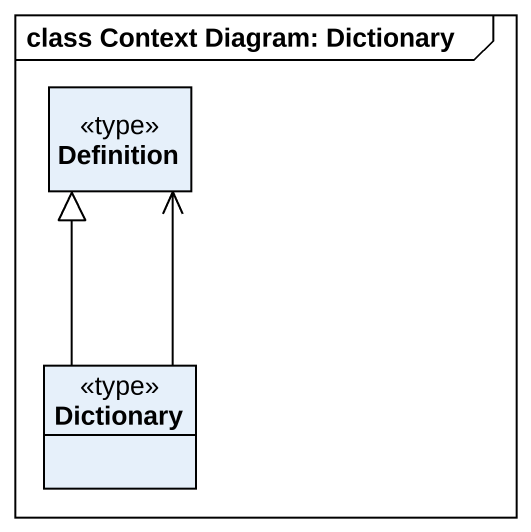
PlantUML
@startuml
mainframe class Context Diagram: Dictionary
hide circle
hide empty members
class Definition <<type>>
class Dictionary <<type>>
Dictionary -up-|> Definition
Dictionary -up-> Definition
@enduml
